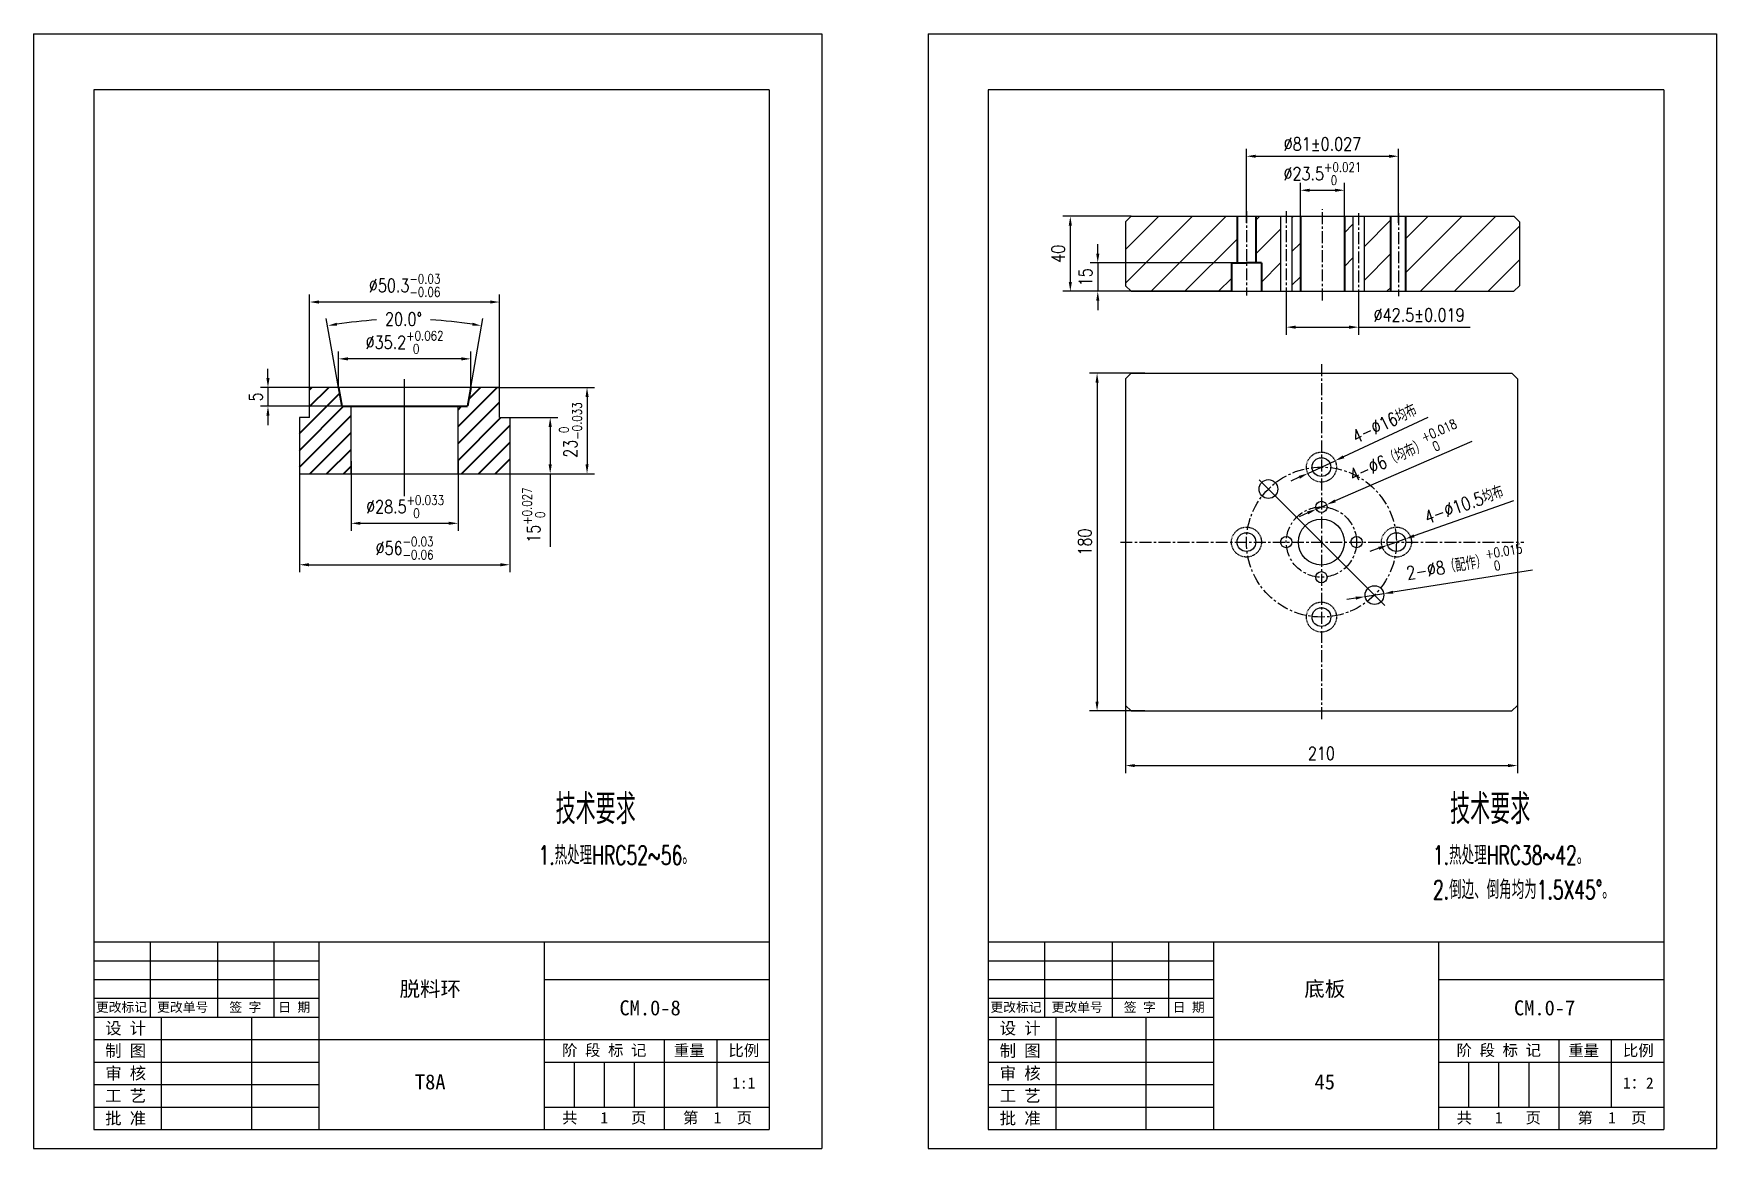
# Model space of a CAD drawing. Extents: x -23172 to -18855, y 7404 to 10591.
# Drawn here: x -20484.9 to -20036.6, y 9597.7 to 9894.7 of the extents above; entities that cross this region are included whole.
import ezdxf
from ezdxf.enums import TextEntityAlignment as Align

# ---------------------------------------------------------------- set-up
doc = ezdxf.new("R2010")
doc.units = 0
doc.header["$LTSCALE"] = 10
doc.linetypes.add('CENTER', pattern=[50.8, 31.75, -6.35, 6.35, -6.35])
doc.linetypes.add('DASHED', pattern=[0.75, 0.5, -0.25])
doc.layers.get('DEFPOINTS').update_dxf_attribs({"linetype": 'CONTINUOUS'})
for name, color, linetype in [('2细线层', 3, 'CONTINUOUS'), ('3中心线层', 1, 'CENTER'), ('6文字层', 3, 'CONTINUOUS'), ('7标注层', 4, 'CONTINUOUS'), ('CONT', 3, 'CONTINUOUS'), ('TEXT', 1, 'CONTINUOUS')]:
    doc.layers.add(name, color=color, linetype=linetype)
doc.layers.add('YELLOW', color=2, linetype='CONTINUOUS', lineweight=40)
doc.styles.add('CHINA1', font='')
doc.styles.add('PC_TEXTSTYLE', font='txt.shx', dxfattribs={"width": 0.8, "bigfont": 'hzfs.shx'})
doc.styles.get('CHINA1').set_extended_font_data('SimSun')
doc.dimstyles.new('TH_GBDIM', dxfattribs={"dimtxt": 3.5, "dimasz": 2.5, "dimexe": 2, "dimexo": 0, "dimgap": 1.5, "dimtad": 1, "dimdec": 1, "dimzin": 0, "dimdsep": 46, "dimtxsty": 'PC_TEXTSTYLE', "dimcen": 2.5, "dimadec": 0, "dimazin": 0, "dimtfac": 0.714286, "dimtdec": 4, "dimtmove": 0, "dimatfit": 3, "dimfxl": 1, "dimtolj": 1, "dimtzin": 0, "dimarcsym": 0})
pattern_1 = [(45, (20323.484, -9704.9204), (-2.24506403, 2.24506403), [])]

# ---------------------------------------------------------------- blocks, each defined once
blk = doc.blocks.new('*D200')
at = {"layer": '7标注层', "color": 0, "lineweight": -2, "ltscale": 0.5}
for p, q in [((-20411.35, 9800.4), (-20411.35, 9825.17)), ((-20363.25, 9823.17), (-20408.85, 9823.17)), ((-20360.75, 9800.4), (-20360.75, 9825.17))]:
    blk.add_line(p, q, dxfattribs=at)
at = {"layer": '7标注层', "color": 0, "lineweight": -3, "ltscale": 0.5}
for points in [[(-20408.85, 9823.59), (-20408.85, 9822.75), (-20411.35, 9823.17)], [(-20363.25, 9823.59), (-20363.25, 9822.75), (-20360.75, 9823.17)]]:
    blk.add_solid(points, dxfattribs=at)
at = {"layer": 'DEFPOINTS', "color": 0, "lineweight": -3, "ltscale": 0.5}
for p in [(-20411.35, 9823.17), (-20411.35, 9800.4), (-20360.75, 9800.4)]:
    blk.add_point(p, dxfattribs=at)
at = {"layer": '7标注层', "color": 0, "lineweight": -3, "ltscale": 0.5, "insert": (-20386.05, 9827.59), "char_height": 3.5, "attachment_point": 5, "style": 'PC_TEXTSTYLE'}
blk.add_mtext('\\A1;%%c50.3{}{\\H0.7143x;\\S-0.03^ -0.06;}', dxfattribs=at)
blk = doc.blocks.new('*D201')
at = {"layer": '7标注层', "color": 0, "lineweight": -2, "ltscale": 0.5}
for p, q in [((-20403.67, 9800.4), (-20406.92, 9818.8)), ((-20368.42, 9800.4), (-20365.17, 9818.8))]:
    blk.add_line(p, q, dxfattribs=at)
for start, end in [(93.648, 98.7881), (81.2119, 86.6438)]:
    blk.add_arc((-20386.05, 9700.44), 118.19, start, end, dxfattribs=at)
at = {"layer": '7标注层', "color": 0, "lineweight": -3, "ltscale": 0.5}
for points in [[(-20404.03, 9816.83), (-20404.17, 9817.65), (-20406.57, 9816.83)], [(-20367.92, 9817.65), (-20368.06, 9816.83), (-20365.52, 9816.83)]]:
    blk.add_solid(points, dxfattribs=at)
at = {"layer": 'DEFPOINTS', "color": 0, "lineweight": -3, "ltscale": 0.5}
for p in [(-20379.17, 9818.43), (-20403.67, 9800.4), (-20368.42, 9800.4), (-20402.79, 9795.4), (-20369.3, 9795.4)]:
    blk.add_point(p, dxfattribs=at)
at = {"layer": '7标注层', "color": 0, "lineweight": -3, "ltscale": 0.5, "insert": (-20386.35, 9818.63), "char_height": 3.5, "attachment_point": 5, "style": 'PC_TEXTSTYLE'}
blk.add_mtext('\\A1;20.0°', dxfattribs=at)
blk = doc.blocks.new('*D202')
at = {"layer": '7标注层', "color": 0, "lineweight": -2, "ltscale": 0.5}
for p, q in [((-20414.05, 9777.4), (-20414.05, 9751.17)), ((-20358.05, 9777.4), (-20358.05, 9751.17)), ((-20411.55, 9753.17), (-20360.55, 9753.17))]:
    blk.add_line(p, q, dxfattribs=at)
at = {"layer": '7标注层', "color": 0, "lineweight": -3, "ltscale": 0.5}
for points in [[(-20411.55, 9753.59), (-20411.55, 9752.75), (-20414.05, 9753.17)], [(-20360.55, 9753.59), (-20360.55, 9752.75), (-20358.05, 9753.17)]]:
    blk.add_solid(points, dxfattribs=at)
at = {"layer": 'DEFPOINTS', "color": 0, "lineweight": -3, "ltscale": 0.5}
for p in [(-20414.05, 9777.4), (-20358.05, 9777.4), (-20358.05, 9753.17)]:
    blk.add_point(p, dxfattribs=at)
at = {"layer": '7标注层', "color": 0, "lineweight": -3, "ltscale": 0.5, "insert": (-20386.05, 9757.59), "char_height": 3.5, "attachment_point": 5, "style": 'PC_TEXTSTYLE'}
blk.add_mtext('\\A1;%%c56{}{\\H0.7143x;\\S-0.03^ -0.06;}', dxfattribs=at)
blk = doc.blocks.new('*D203')
at = {"layer": '7标注层', "color": 0, "lineweight": -2, "ltscale": 0.5}
for p, q in [((-20400.3, 9780.78), (-20400.3, 9762.21)), ((-20371.8, 9780.78), (-20371.8, 9762.21)), ((-20397.8, 9764.21), (-20374.3, 9764.21))]:
    blk.add_line(p, q, dxfattribs=at)
at = {"layer": '7标注层', "color": 0, "lineweight": -3, "ltscale": 0.5}
for points in [[(-20397.8, 9764.63), (-20397.8, 9763.8), (-20400.3, 9764.21)], [(-20374.3, 9764.63), (-20374.3, 9763.8), (-20371.8, 9764.21)]]:
    blk.add_solid(points, dxfattribs=at)
at = {"layer": 'DEFPOINTS', "color": 0, "lineweight": -3, "ltscale": 0.5}
for p in [(-20400.3, 9780.78), (-20371.8, 9780.78), (-20371.8, 9764.21)]:
    blk.add_point(p, dxfattribs=at)
at = {"layer": '7标注层', "color": 0, "lineweight": -3, "ltscale": 0.5, "insert": (-20385.93, 9768.63), "char_height": 3.5, "attachment_point": 5, "style": 'PC_TEXTSTYLE'}
blk.add_mtext('\\A1;%%c28.5{}{\\H0.7143x;\\S+0.033^  0;}', dxfattribs=at)
blk = doc.blocks.new('*D204')
at = {"layer": '7标注层', "color": 0, "lineweight": -2, "ltscale": 0.5}
for p, q in [((-20361.36, 9800.4), (-20335.44, 9800.4)), ((-20337.44, 9797.9), (-20337.44, 9779.9)), ((-20361.91, 9777.4), (-20335.44, 9777.4))]:
    blk.add_line(p, q, dxfattribs=at)
at = {"layer": '7标注层', "color": 0, "lineweight": -3, "ltscale": 0.5}
for points in [[(-20337.85, 9797.9), (-20337.02, 9797.9), (-20337.44, 9800.4)], [(-20337.85, 9779.9), (-20337.02, 9779.9), (-20337.44, 9777.4)]]:
    blk.add_solid(points, dxfattribs=at)
at = {"layer": 'DEFPOINTS', "color": 0, "lineweight": -3, "ltscale": 0.5}
for p in [(-20361.36, 9800.4), (-20361.91, 9777.4), (-20337.44, 9777.4)]:
    blk.add_point(p, dxfattribs=at)
at = {"layer": '7标注层', "color": 0, "lineweight": -3, "ltscale": 0.5, "insert": (-20341.85, 9789.06), "char_height": 3.5, "attachment_point": 5, "rotation": 90, "style": 'PC_TEXTSTYLE'}
blk.add_mtext('\\A1;23{}{\\H0.7143x;\\S 0^ -0.033;}', dxfattribs=at)
blk = doc.blocks.new('*D205')
at = {"layer": '7标注层', "color": 0, "lineweight": -2, "ltscale": 0.5}
for p, q in [((-20358.05, 9792.4), (-20345.26, 9792.4)), ((-20347.26, 9789.9), (-20347.26, 9779.9)), ((-20358.05, 9777.4), (-20345.26, 9777.4)), ((-20347.26, 9777.4), (-20347.26, 9757.9))]:
    blk.add_line(p, q, dxfattribs=at)
at = {"layer": '7标注层', "color": 0, "lineweight": -3, "ltscale": 0.5}
for points in [[(-20347.68, 9789.9), (-20346.84, 9789.9), (-20347.26, 9792.4)], [(-20347.68, 9779.9), (-20346.84, 9779.9), (-20347.26, 9777.4)]]:
    blk.add_solid(points, dxfattribs=at)
at = {"layer": 'DEFPOINTS', "color": 0, "lineweight": -3, "ltscale": 0.5}
for p in [(-20358.05, 9792.4), (-20358.05, 9777.4), (-20347.26, 9777.4)]:
    blk.add_point(p, dxfattribs=at)
at = {"layer": '7标注层', "color": 0, "lineweight": -3, "ltscale": 0.5, "insert": (-20351.68, 9766.4), "char_height": 3.5, "attachment_point": 5, "rotation": 90, "style": 'PC_TEXTSTYLE'}
blk.add_mtext('\\A1;15{}{\\H0.7143x;\\S+0.027^  0;}', dxfattribs=at)
blk = doc.blocks.new('*D206')
at = {"layer": '7标注层', "color": 0, "lineweight": -2, "ltscale": 0.5}
for p, q in [((-20422.45, 9802.9), (-20422.45, 9805.4)), ((-20398.82, 9800.4), (-20424.45, 9800.4)), ((-20422.45, 9800.4), (-20422.45, 9795.4)), ((-20398.82, 9795.4), (-20424.45, 9795.4)), ((-20422.45, 9792.9), (-20422.45, 9790.4))]:
    blk.add_line(p, q, dxfattribs=at)
at = {"layer": '7标注层', "color": 0, "lineweight": -3, "ltscale": 0.5}
for points in [[(-20422.87, 9802.9), (-20422.04, 9802.9), (-20422.45, 9800.4)], [(-20422.87, 9792.9), (-20422.04, 9792.9), (-20422.45, 9795.4)]]:
    blk.add_solid(points, dxfattribs=at)
at = {"layer": 'DEFPOINTS', "color": 0, "lineweight": -3, "ltscale": 0.5}
for p in [(-20398.82, 9800.4), (-20422.45, 9795.4), (-20398.82, 9795.4)]:
    blk.add_point(p, dxfattribs=at)
at = {"layer": '7标注层', "color": 0, "lineweight": -3, "ltscale": 0.5, "insert": (-20425.7, 9797.9), "char_height": 3.5, "attachment_point": 5, "rotation": 90, "style": 'PC_TEXTSTYLE'}
blk.add_mtext('\\A1;5{}{}', dxfattribs=at)
blk = doc.blocks.new('*D207')
at = {"layer": '7标注层', "color": 0, "lineweight": -2, "ltscale": 0.5}
for p, q in [((-20403.67, 9800.4), (-20403.67, 9810.03)), ((-20368.42, 9800.4), (-20368.42, 9810.03)), ((-20370.92, 9808.03), (-20401.17, 9808.03))]:
    blk.add_line(p, q, dxfattribs=at)
at = {"layer": '7标注层', "color": 0, "lineweight": -3, "ltscale": 0.5}
for points in [[(-20401.17, 9808.44), (-20401.17, 9807.61), (-20403.67, 9808.03)], [(-20370.92, 9808.44), (-20370.92, 9807.61), (-20368.42, 9808.03)]]:
    blk.add_solid(points, dxfattribs=at)
at = {"layer": 'DEFPOINTS', "color": 0, "lineweight": -3, "ltscale": 0.5}
for p in [(-20403.67, 9808.03), (-20403.67, 9800.4), (-20368.42, 9800.4)]:
    blk.add_point(p, dxfattribs=at)
at = {"layer": '7标注层', "color": 0, "lineweight": -3, "ltscale": 0.5, "insert": (-20386.05, 9812.44), "char_height": 3.5, "attachment_point": 5, "style": 'PC_TEXTSTYLE'}
blk.add_mtext('\\A1;%%c35.2{}{\\H0.7143x;\\S+0.062^  0;}', dxfattribs=at)
blk = doc.blocks.new('*D209')
at = {"layer": '7标注层', "color": 0, "lineweight": -2, "ltscale": 0.5}
for p, q in [((-20194.01, 9724.71), (-20194.01, 9697.66)), ((-20089.54, 9724.71), (-20089.54, 9697.66)), ((-20191.51, 9699.66), (-20092.04, 9699.66))]:
    blk.add_line(p, q, dxfattribs=at)
at = {"layer": '7标注层', "color": 0, "lineweight": -3, "ltscale": 0.5}
for points in [[(-20191.51, 9700.07), (-20191.51, 9699.24), (-20194.01, 9699.66)], [(-20092.04, 9700.07), (-20092.04, 9699.24), (-20089.54, 9699.66)]]:
    blk.add_solid(points, dxfattribs=at)
at = {"layer": 'DEFPOINTS', "color": 0, "lineweight": -3, "ltscale": 0.5}
for p in [(-20194.01, 9724.71), (-20089.54, 9724.71), (-20089.54, 9699.66)]:
    blk.add_point(p, dxfattribs=at)
at = {"layer": '7标注层', "color": 0, "lineweight": -3, "ltscale": 0.5, "insert": (-20141.78, 9702.91), "char_height": 3.5, "attachment_point": 5, "style": 'PC_TEXTSTYLE'}
blk.add_mtext('\\A1;210{}{}', dxfattribs=at)
blk = doc.blocks.new('*D208')
at = {"layer": '7标注层', "color": 0, "lineweight": -2, "ltscale": 0.5}
for p, q in [((-20188.79, 9804.21), (-20203.55, 9804.21)), ((-20201.55, 9801.71), (-20201.55, 9716.71)), ((-20188.79, 9714.21), (-20203.55, 9714.21))]:
    blk.add_line(p, q, dxfattribs=at)
at = {"layer": '7标注层', "color": 0, "lineweight": -3, "ltscale": 0.5}
for points in [[(-20201.97, 9801.71), (-20201.14, 9801.71), (-20201.55, 9804.21)], [(-20201.97, 9716.71), (-20201.14, 9716.71), (-20201.55, 9714.21)]]:
    blk.add_solid(points, dxfattribs=at)
at = {"layer": 'DEFPOINTS', "color": 0, "lineweight": -3, "ltscale": 0.5}
for p in [(-20188.79, 9804.21), (-20201.55, 9714.21), (-20188.79, 9714.21)]:
    blk.add_point(p, dxfattribs=at)
at = {"layer": '7标注层', "color": 0, "lineweight": -3, "ltscale": 0.5, "insert": (-20204.8, 9759.21), "char_height": 3.5, "attachment_point": 5, "rotation": 90, "style": 'PC_TEXTSTYLE'}
blk.add_mtext('\\A1;180{}{}', dxfattribs=at)
blk = doc.blocks.new('*D217')
at = {"layer": '7标注层', "color": 0, "lineweight": -2, "ltscale": 0.5}
for p, q in [((-20201.37, 9836.09), (-20201.37, 9838.59)), ((-20165.76, 9833.59), (-20203.37, 9833.59)), ((-20201.37, 9833.59), (-20201.37, 9826.02)), ((-20165.76, 9826.02), (-20203.37, 9826.02)), ((-20201.37, 9823.52), (-20201.37, 9821.02))]:
    blk.add_line(p, q, dxfattribs=at)
at = {"layer": '7标注层', "color": 0, "lineweight": -3, "ltscale": 0.5}
for points in [[(-20201.78, 9836.09), (-20200.95, 9836.09), (-20201.37, 9833.59)], [(-20201.78, 9823.52), (-20200.95, 9823.52), (-20201.37, 9826.02)]]:
    blk.add_solid(points, dxfattribs=at)
at = {"layer": 'DEFPOINTS', "color": 0, "lineweight": -3, "ltscale": 0.5}
for p in [(-20165.76, 9833.59), (-20201.37, 9826.02), (-20165.76, 9826.02)]:
    blk.add_point(p, dxfattribs=at)
at = {"layer": '7标注层', "color": 0, "lineweight": -3, "ltscale": 0.5, "insert": (-20204.62, 9829.8), "char_height": 3.5, "attachment_point": 5, "rotation": 90, "style": 'PC_TEXTSTYLE'}
blk.add_mtext('\\A1;15{}{}', dxfattribs=at)
blk = doc.blocks.new('*D218')
at = {"layer": '7标注层', "color": 0, "lineweight": -2, "ltscale": 0.5}
for p, q in [((-20192.51, 9846.02), (-20210.68, 9846.02)), ((-20208.68, 9843.52), (-20208.68, 9828.52)), ((-20192.51, 9826.02), (-20210.68, 9826.02))]:
    blk.add_line(p, q, dxfattribs=at)
at = {"layer": '7标注层', "color": 0, "lineweight": -3, "ltscale": 0.5}
for points in [[(-20209.1, 9843.52), (-20208.26, 9843.52), (-20208.68, 9846.02)], [(-20209.1, 9828.52), (-20208.26, 9828.52), (-20208.68, 9826.02)]]:
    blk.add_solid(points, dxfattribs=at)
at = {"layer": 'DEFPOINTS', "color": 0, "lineweight": -3, "ltscale": 0.5}
for p in [(-20192.51, 9846.02), (-20208.68, 9826.02), (-20192.51, 9826.02)]:
    blk.add_point(p, dxfattribs=at)
at = {"layer": '7标注层', "color": 0, "lineweight": -3, "ltscale": 0.5, "insert": (-20211.93, 9836.02), "char_height": 3.5, "attachment_point": 5, "rotation": 90, "style": 'PC_TEXTSTYLE'}
blk.add_mtext('\\A1;40{}{}', dxfattribs=at)
blk = doc.blocks.new('*D210')
at = {"layer": '7标注层', "color": 0, "lineweight": -2, "ltscale": 0.5}
for p, q in [((-20161.76, 9844.26), (-20161.76, 9864.01)), ((-20121.26, 9844.26), (-20121.26, 9864.01)), ((-20159.26, 9862.01), (-20123.76, 9862.01))]:
    blk.add_line(p, q, dxfattribs=at)
at = {"layer": '7标注层', "color": 0, "lineweight": -3, "ltscale": 0.5}
for points in [[(-20159.26, 9862.42), (-20159.26, 9861.59), (-20161.76, 9862.01)], [(-20123.76, 9862.42), (-20123.76, 9861.59), (-20121.26, 9862.01)]]:
    blk.add_solid(points, dxfattribs=at)
at = {"layer": 'DEFPOINTS', "color": 0, "lineweight": -3, "ltscale": 0.5}
for p in [(-20121.26, 9862.01), (-20161.76, 9844.26), (-20121.26, 9844.26)]:
    blk.add_point(p, dxfattribs=at)
at = {"layer": '7标注层', "color": 0, "lineweight": -3, "ltscale": 0.5, "insert": (-20141.51, 9865.26), "char_height": 3.5, "attachment_point": 5, "style": 'PC_TEXTSTYLE'}
blk.add_mtext('\\A1;%%c81{}{%%p0.027}', dxfattribs=at)
blk = doc.blocks.new('*D215')
at = {"layer": '7标注层', "color": 0, "lineweight": -2, "ltscale": 0.5}
for p, q in [((-20101.74, 9786.02), (-20138.11, 9770.17)), ((-20143.15, 9767.97), (-20140.4, 9769.17)), ((-20145.44, 9766.97), (-20147.74, 9765.97))]:
    blk.add_line(p, q, dxfattribs=at)
at = {"layer": '7标注层', "color": 0, "lineweight": -3, "ltscale": 0.5}
for points in [[(-20138.28, 9770.55), (-20137.94, 9769.78), (-20140.4, 9769.17)], [(-20145.61, 9767.35), (-20145.28, 9766.59), (-20143.15, 9767.97)]]:
    blk.add_solid(points, dxfattribs=at)
at = {"layer": 'DEFPOINTS', "color": 0, "lineweight": -3, "ltscale": 0.5}
for p in [(-20140.4, 9769.17), (-20143.15, 9767.97)]:
    blk.add_point(p, dxfattribs=at)
at = {"layer": '7标注层', "color": 0, "lineweight": -3, "ltscale": 0.5, "insert": (-20119.63, 9783.04), "char_height": 3.5, "attachment_point": 5, "rotation": 23.5556, "style": 'PC_TEXTSTYLE'}
blk.add_mtext('\\A1;4-%%c6（均布）{}{\\H0.7143x;\\S+0.018^  0;}', dxfattribs=at)
blk = doc.blocks.new('*D216')
at = {"layer": '7标注层', "color": 0, "lineweight": -2, "ltscale": 0.5}
for p, q in [((-20090.61, 9770.16), (-20117.08, 9760.86)), ((-20124.15, 9758.38), (-20119.44, 9760.04)), ((-20126.51, 9757.55), (-20128.87, 9756.72))]:
    blk.add_line(p, q, dxfattribs=at)
at = {"layer": '7标注层', "color": 0, "lineweight": -3, "ltscale": 0.5}
for points in [[(-20117.21, 9761.26), (-20116.94, 9760.47), (-20119.44, 9760.04)], [(-20126.65, 9757.94), (-20126.37, 9757.16), (-20124.15, 9758.38)]]:
    blk.add_solid(points, dxfattribs=at)
at = {"layer": 'DEFPOINTS', "color": 0, "lineweight": -3, "ltscale": 0.5}
for p in [(-20119.44, 9760.04), (-20124.15, 9758.38)]:
    blk.add_point(p, dxfattribs=at)
at = {"layer": '7标注层', "color": 0, "lineweight": -3, "ltscale": 0.5, "insert": (-20103.84, 9769.28), "char_height": 3.5, "attachment_point": 5, "rotation": 19.3475, "style": 'PC_TEXTSTYLE'}
blk.add_mtext('\\A1;4-%%c10.5均布{}{}', dxfattribs=at)
blk = doc.blocks.new('*D214')
at = {"layer": '7标注层', "color": 0, "lineweight": -2, "ltscale": 0.5}
for p, q in [((-20113.4, 9792.36), (-20135.88, 9781.93)), ((-20145.41, 9777.51), (-20138.15, 9780.88)), ((-20147.67, 9776.46), (-20149.94, 9775.4))]:
    blk.add_line(p, q, dxfattribs=at)
at = {"layer": '7标注层', "color": 0, "lineweight": -3, "ltscale": 0.5}
for points in [[(-20136.06, 9782.31), (-20135.71, 9781.55), (-20138.15, 9780.88)], [(-20147.85, 9776.83), (-20147.5, 9776.08), (-20145.41, 9777.51)]]:
    blk.add_solid(points, dxfattribs=at)
at = {"layer": 'DEFPOINTS', "color": 0, "lineweight": -3, "ltscale": 0.5}
for p in [(-20138.15, 9780.88), (-20145.41, 9777.51)]:
    blk.add_point(p, dxfattribs=at)
at = {"layer": '7标注层', "color": 0, "lineweight": -3, "ltscale": 0.5, "insert": (-20125, 9790.9), "char_height": 3.5, "attachment_point": 5, "rotation": 24.8981, "style": 'PC_TEXTSTYLE'}
blk.add_mtext('\\A1;4-%%c16均布{}{}', dxfattribs=at)
blk = doc.blocks.new('*D213')
at = {"layer": '7标注层', "color": 0, "lineweight": -2, "ltscale": 0.5}
for p, q in [((-20085.5, 9751.75), (-20122.71, 9745.86)), ((-20132.59, 9744.3), (-20135.05, 9743.91)), ((-20130.12, 9744.69), (-20125.18, 9745.47))]:
    blk.add_line(p, q, dxfattribs=at)
at = {"layer": '7标注层', "color": 0, "lineweight": -3, "ltscale": 0.5}
for points in [[(-20132.65, 9744.71), (-20132.52, 9743.88), (-20130.12, 9744.69)], [(-20122.77, 9746.27), (-20122.64, 9745.45), (-20125.18, 9745.47)]]:
    blk.add_solid(points, dxfattribs=at)
at = {"layer": 'DEFPOINTS', "color": 0, "lineweight": -3, "ltscale": 0.5}
for p in [(-20130.12, 9744.69), (-20125.18, 9745.47)]:
    blk.add_point(p, dxfattribs=at)
at = {"layer": '7标注层', "color": 0, "lineweight": -3, "ltscale": 0.5, "insert": (-20103.56, 9753.36), "char_height": 3.5, "attachment_point": 5, "rotation": 8.993, "style": 'PC_TEXTSTYLE'}
blk.add_mtext('\\A1;2-%%c8（配作）{}{\\H0.7143x;\\S+0.015^  0;}', dxfattribs=at)
blk = doc.blocks.new('*D211')
at = {"layer": '7标注层', "color": 0, "lineweight": -2, "ltscale": 0.5}
for p, q in [((-20147.39, 9840.94), (-20147.39, 9854.95)), ((-20135.64, 9840.94), (-20135.64, 9854.95)), ((-20144.89, 9852.95), (-20138.14, 9852.95))]:
    blk.add_line(p, q, dxfattribs=at)
at = {"layer": '7标注层', "color": 0, "lineweight": -3, "ltscale": 0.5}
for points in [[(-20144.89, 9853.36), (-20144.89, 9852.53), (-20147.39, 9852.95)], [(-20138.14, 9853.36), (-20138.14, 9852.53), (-20135.64, 9852.95)]]:
    blk.add_solid(points, dxfattribs=at)
at = {"layer": 'DEFPOINTS', "color": 0, "lineweight": -3, "ltscale": 0.5}
for p in [(-20135.64, 9852.95), (-20147.39, 9840.94), (-20135.64, 9840.94)]:
    blk.add_point(p, dxfattribs=at)
at = {"layer": '7标注层', "color": 0, "lineweight": -3, "ltscale": 0.5, "insert": (-20141.51, 9857.36), "char_height": 3.5, "attachment_point": 5, "style": 'PC_TEXTSTYLE'}
blk.add_mtext('\\A1;%%c23.5{}{\\H0.7143x;\\S+0.021^  0;}', dxfattribs=at)
blk = doc.blocks.new('*D212')
at = {"layer": '7标注层', "color": 0, "lineweight": -2, "ltscale": 0.5}
for p, q in [((-20151.14, 9824.98), (-20151.14, 9814.47)), ((-20131.89, 9824.98), (-20131.89, 9814.47)), ((-20148.64, 9816.47), (-20134.39, 9816.47)), ((-20131.89, 9816.47), (-20102.12, 9816.47))]:
    blk.add_line(p, q, dxfattribs=at)
at = {"layer": '7标注层', "color": 0, "lineweight": -3, "ltscale": 0.5}
for points in [[(-20148.64, 9816.89), (-20148.64, 9816.05), (-20151.14, 9816.47)], [(-20134.39, 9816.89), (-20134.39, 9816.05), (-20131.89, 9816.47)]]:
    blk.add_solid(points, dxfattribs=at)
at = {"layer": 'DEFPOINTS', "color": 0, "lineweight": -3, "ltscale": 0.5}
for p in [(-20151.14, 9824.98), (-20131.89, 9824.98), (-20131.89, 9816.47)]:
    blk.add_point(p, dxfattribs=at)
at = {"layer": '7标注层', "color": 0, "lineweight": -3, "ltscale": 0.5, "insert": (-20115.75, 9819.72), "char_height": 3.5, "attachment_point": 5, "style": 'PC_TEXTSTYLE'}
blk.add_mtext('\\A1;%%c42.5{}{%%p0.019}', dxfattribs=at)

msp = doc.modelspace()

# ---------------------------------------------------------------- hatches: boundary and pattern name
at = {"layer": '2细线层', "lineweight": 40}
h = msp.add_hatch(dxfattribs=at)
h.set_pattern_fill('ANSI31', color=256, style=0)
h.set_pattern_definition(pattern_1)
h.paths.add_polyline_path([(-20411.35, 9792.4), (-20411.35, 9800.4), (-20403.67, 9800.4), (-20402.79, 9795.4), (-20400.3, 9795.4), (-20400.3, 9777.4), (-20414.05, 9777.4), (-20414.05, 9792.4)])
h = msp.add_hatch(dxfattribs=at)
h.set_pattern_fill('ANSI31', color=256, style=0)
h.set_pattern_definition(pattern_1)
h.paths.add_polyline_path([(-20360.75, 9792.4), (-20360.75, 9800.4), (-20368.42, 9800.4), (-20369.3, 9795.4), (-20371.8, 9795.4), (-20371.8, 9777.4), (-20358.05, 9777.4), (-20358.05, 9792.4)])
at = {"layer": 'CONT'}
h = msp.add_hatch(dxfattribs=at)
h.set_pattern_fill('ANSI31', color=256, scale=2, style=0)
h.set_pattern_definition([(45, (-489.323, -694.6835), (-4.490128, 4.490128), [])])
h.paths.add_polyline_path([(-20089.01, 9826.02), (-20089.01, 9846.02), (-20119.26, 9846.02), (-20119.26, 9826.02)])
h.paths.add_polyline_path([(-20123.26, 9846.02), (-20130.39, 9846.02), (-20130.39, 9826.02), (-20123.26, 9826.02)])
h.paths.add_polyline_path([(-20133.39, 9846.02), (-20135.64, 9846.02), (-20135.64, 9826.02), (-20133.39, 9826.02)])
h.paths.add_polyline_path([(-20147.39, 9846.02), (-20149.64, 9846.02), (-20149.64, 9826.02), (-20147.39, 9826.02)])
h.paths.add_polyline_path([(-20152.64, 9846.02), (-20159.26, 9846.02), (-20159.26, 9833.59), (-20157.76, 9833.59), (-20157.76, 9826.02), (-20152.64, 9826.02)])
h.paths.add_polyline_path([(-20165.76, 9833.59), (-20164.26, 9833.59), (-20164.26, 9846.02), (-20194.01, 9846.02), (-20194.01, 9826.02), (-20165.76, 9826.02)])

# ---------------------------------------------------------------- linework, layer by layer
at = {"layer": '3中心线层', "ltscale": 0.01}
for p, q in [((-20161.76, 9847.38), (-20161.76, 9824.88)), ((-20151.14, 9847.38), (-20151.14, 9824.82)), ((-20141.51, 9823.61), (-20141.51, 9847.91)), ((-20131.89, 9846.83), (-20131.89, 9824.75)), ((-20121.26, 9846.83), (-20121.26, 9824.75)), ((-20141.78, 9806.63), (-20141.78, 9711.38)), ((-20195.34, 9759.21), (-20087.89, 9759.21))]:
    msp.add_line(p, q, dxfattribs=at)
at = {"layer": '3中心线层', "lineweight": -3, "ltscale": 0.5}
msp.add_line((-20386.05, 9771.47), (-20386.05, 9802.58), dxfattribs=at)
at = {"layer": '3中心线层', "lineweight": -3}
msp.add_line((-20158.33, 9775.76), (-20124.89, 9742.32), dxfattribs=at)
at = {"layer": '3中心线层', "ltscale": 0.01}
for radius in [19.98, 9.36]:
    msp.add_circle((-20141.78, 9759.21), radius, dxfattribs=at)
at = {"layer": 'CONT', "lineweight": -3}
for p, q in [((-20453.88, 9652.67), (-20453.88, 9632.67)), ((-20435.88, 9652.67), (-20435.88, 9632.67)), ((-20420.88, 9652.67), (-20420.88, 9632.67)), ((-20408.88, 9652.67), (-20408.88, 9602.67)), ((-20348.88, 9652.67), (-20348.88, 9602.67)), ((-20215.56, 9652.67), (-20215.56, 9632.67)), ((-20197.56, 9652.67), (-20197.56, 9632.67)), ((-20182.56, 9652.67), (-20182.56, 9632.67)), ((-20170.56, 9652.67), (-20170.56, 9602.67)), ((-20110.56, 9652.67), (-20110.56, 9602.67)), ((-20468.88, 9647.67), (-20408.88, 9647.67)), ((-20230.56, 9647.67), (-20170.56, 9647.67)), ((-20468.88, 9642.67), (-20408.88, 9642.67)), ((-20348.88, 9642.67), (-20288.88, 9642.67)), ((-20230.56, 9642.67), (-20170.56, 9642.67)), ((-20110.56, 9642.67), (-20050.56, 9642.67)), ((-20468.88, 9637.67), (-20408.88, 9637.67)), ((-20230.56, 9637.67), (-20170.56, 9637.67)), ((-20450.88, 9632.67), (-20450.88, 9602.67)), ((-20426.88, 9632.67), (-20426.88, 9602.67)), ((-20212.56, 9632.67), (-20212.56, 9602.67)), ((-20188.56, 9632.67), (-20188.56, 9602.67)), ((-20468.88, 9626.67), (-20288.88, 9626.67)), ((-20316.88, 9626.67), (-20316.88, 9602.67)), ((-20302.88, 9626.67), (-20302.88, 9608.67)), ((-20230.56, 9626.67), (-20050.56, 9626.67)), ((-20078.56, 9626.67), (-20078.56, 9602.67)), ((-20064.56, 9626.67), (-20064.56, 9608.67)), ((-20468.88, 9620.67), (-20408.88, 9620.67)), ((-20348.88, 9620.67), (-20288.88, 9620.67)), ((-20340.88, 9620.67), (-20340.88, 9608.67)), ((-20332.88, 9620.67), (-20332.88, 9608.67)), ((-20324.88, 9620.67), (-20324.88, 9608.67)), ((-20230.56, 9620.67), (-20170.56, 9620.67)), ((-20110.56, 9620.67), (-20050.56, 9620.67)), ((-20102.56, 9620.67), (-20102.56, 9608.67)), ((-20094.56, 9620.67), (-20094.56, 9608.67)), ((-20086.56, 9620.67), (-20086.56, 9608.67)), ((-20468.88, 9614.67), (-20408.88, 9614.67)), ((-20230.56, 9614.67), (-20170.56, 9614.67)), ((-20468.88, 9608.67), (-20408.88, 9608.67)), ((-20348.88, 9608.67), (-20288.88, 9608.67)), ((-20230.56, 9608.67), (-20170.56, 9608.67)), ((-20110.56, 9608.67), (-20050.56, 9608.67))]:
    msp.add_line(p, q, dxfattribs=at)
at = {"layer": 'DEFPOINTS', "lineweight": -3}
for p, q in [((-20484.88, 9894.67), (-20484.88, 9597.67)), ((-20484.88, 9894.67), (-20274.88, 9894.67)), ((-20274.88, 9894.67), (-20274.88, 9597.67)), ((-20246.56, 9894.67), (-20246.56, 9597.67)), ((-20246.56, 9894.67), (-20036.56, 9894.67)), ((-20036.56, 9894.67), (-20036.56, 9597.67)), ((-20484.88, 9597.67), (-20274.88, 9597.67)), ((-20246.56, 9597.67), (-20036.56, 9597.67))]:
    msp.add_line(p, q, dxfattribs=at)
at = {"layer": 'YELLOW', "lineweight": -3}
for p, q in [((-20468.88, 9879.67), (-20468.88, 9602.67)), ((-20288.88, 9879.67), (-20468.88, 9879.67)), ((-20288.88, 9879.67), (-20288.88, 9602.67)), ((-20230.56, 9879.67), (-20230.56, 9602.67)), ((-20050.56, 9879.67), (-20230.56, 9879.67)), ((-20050.56, 9879.67), (-20050.56, 9602.67)), ((-20468.88, 9652.67), (-20288.88, 9652.67)), ((-20230.56, 9652.67), (-20050.56, 9652.67)), ((-20468.88, 9632.67), (-20408.88, 9632.67)), ((-20230.56, 9632.67), (-20170.56, 9632.67)), ((-20468.88, 9602.67), (-20288.88, 9602.67)), ((-20230.56, 9602.67), (-20050.56, 9602.67))]:
    msp.add_line(p, q, dxfattribs=at)
at = {"layer": 'YELLOW', "lineweight": -3, "ltscale": 0.5}
for p, q in [((-20192.51, 9846.02), (-20194.01, 9844.52)), ((-20192.51, 9846.02), (-20090.51, 9846.02)), ((-20152.64, 9846.02), (-20152.64, 9826.02)), ((-20149.64, 9846.02), (-20149.64, 9826.02)), ((-20133.39, 9846.02), (-20133.39, 9826.02)), ((-20130.39, 9846.02), (-20130.39, 9826.02)), ((-20090.51, 9846.02), (-20089.01, 9844.52)), ((-20194.01, 9844.52), (-20194.01, 9827.52)), ((-20089.01, 9844.52), (-20089.01, 9827.52)), ((-20194.01, 9827.52), (-20192.51, 9826.02)), ((-20089.01, 9827.52), (-20090.51, 9826.02)), ((-20192.51, 9826.02), (-20090.51, 9826.02)), ((-20411.35, 9792.4), (-20411.35, 9800.4)), ((-20360.75, 9800.4), (-20411.35, 9800.4)), ((-20360.75, 9792.4), (-20360.75, 9800.4)), ((-20192.51, 9804.21), (-20194.01, 9802.71)), ((-20194.01, 9802.71), (-20194.01, 9715.71)), ((-20192.51, 9804.21), (-20091.04, 9804.21)), ((-20091.04, 9804.21), (-20089.54, 9802.71)), ((-20089.54, 9802.71), (-20089.54, 9715.71)), ((-20414.05, 9792.4), (-20414.05, 9777.4)), ((-20411.35, 9792.4), (-20414.05, 9792.4)), ((-20411.35, 9792.4), (-20414.05, 9792.4)), ((-20400.3, 9777.4), (-20400.3, 9795.4)), ((-20371.8, 9777.4), (-20371.8, 9795.4)), ((-20360.75, 9792.4), (-20358.05, 9792.4)), ((-20360.75, 9792.4), (-20358.05, 9792.4)), ((-20358.05, 9792.4), (-20358.05, 9777.4)), ((-20414.05, 9777.4), (-20358.05, 9777.4)), ((-20194.01, 9715.71), (-20192.51, 9714.21)), ((-20089.54, 9715.71), (-20091.04, 9714.21)), ((-20192.51, 9714.21), (-20091.04, 9714.21))]:
    msp.add_line(p, q, dxfattribs=at)
at = {"layer": 'YELLOW', "lineweight": 40, "ltscale": 7}
for p, q in [((-20164.26, 9846.02), (-20164.26, 9833.59)), ((-20159.26, 9846.02), (-20159.26, 9833.59)), ((-20147.39, 9846.02), (-20147.39, 9826.02)), ((-20135.64, 9846.02), (-20135.64, 9826.02)), ((-20123.26, 9826.02), (-20123.26, 9846.02)), ((-20119.26, 9826.02), (-20119.26, 9846.02)), ((-20165.76, 9833.59), (-20161.76, 9833.59)), ((-20165.76, 9833.59), (-20165.76, 9826.02)), ((-20157.76, 9833.59), (-20161.76, 9833.59)), ((-20157.76, 9833.59), (-20157.76, 9826.02))]:
    msp.add_line(p, q, dxfattribs=at)
at = {"layer": 'YELLOW', "lineweight": 40}
for p, q in [((-20403.67, 9800.4), (-20402.79, 9795.4)), ((-20368.42, 9800.4), (-20369.3, 9795.4)), ((-20402.79, 9795.4), (-20369.3, 9795.4))]:
    msp.add_line(p, q, dxfattribs=at)
at = {"layer": 'YELLOW', "color": 6, "linetype": 'DASHED', "lineweight": -3, "ltscale": 0.05}
for centre in [(-20141.78, 9779.19), (-20161.76, 9759.21), (-20121.79, 9759.21), (-20141.78, 9739.22)]:
    msp.add_circle(centre, 4, dxfattribs=at)
at = {"layer": 'YELLOW', "lineweight": -3, "ltscale": 0.5}
for centre, radius in [((-20141.78, 9779.19), 2.5), ((-20155.91, 9773.34), 2.5), ((-20141.78, 9768.57), 1.5), ((-20141.78, 9759.21), 6.14), ((-20161.76, 9759.21), 2.5), ((-20151.14, 9759.21), 1.5), ((-20132.42, 9759.21), 1.5), ((-20121.79, 9759.21), 2.5), ((-20141.78, 9749.85), 1.5), ((-20127.65, 9745.08), 2.5), ((-20141.78, 9739.22), 2.5)]:
    msp.add_circle(centre, radius, dxfattribs=at)

# ---------------------------------------------------------------- texts
at = {"layer": '6文字层', "lineweight": -3, "ltscale": 0.5, "style": 'PC_TEXTSTYLE', "width": 0.667}
for s, height, p in [('技术要求', 8, (-20345.81, 9684.06)), ('技术要求', 8, (-20107.49, 9684.06)), ('1.热处理HRC52~56。', 5, (-20350.37, 9673.28)), ('1.热处理HRC38~42。', 5, (-20112.04, 9673.28)), ('2.倒边、倒角均为1.5X45%%D。', 5, (-20112.04, 9664.08))]:
    msp.add_text(s, height=height, dxfattribs=at).set_placement(p)
at = {"layer": 'TEXT', "lineweight": -3, "style": 'CHINA1'}
for s, height, p in [('脱料环', 4, (-20379.22, 9638.16)), ('底板', 4, (-20140.89, 9638.16)), ('更改标记', 2.5, (-20461.48, 9634.04)), ('更改单号', 2.5, (-20445.16, 9634.04)), ('签 字', 2.5, (-20428.48, 9634.04)), ('日 期', 2.5, (-20415.46, 9634.04)), ('CM.0-8', 4, (-20320.64, 9633.11)), ('更改标记', 2.5, (-20223.16, 9634.04)), ('更改单号', 2.5, (-20206.84, 9634.04)), ('签 字', 2.5, (-20190.16, 9634.04)), ('日 期', 2.5, (-20177.14, 9634.04)), ('CM.0-7', 4, (-20082.32, 9633.11)), ('阶 段 标 记', 3, (-20332.85, 9622.33)), ('重量', 3, (-20310.23, 9622.27)), ('比例', 3, (-20295.67, 9622.27)), ('阶 段 标 记', 3, (-20094.53, 9622.33)), ('重量', 3, (-20071.91, 9622.27)), ('比例', 3, (-20057.35, 9622.27)), ('T8A', 4, (-20379.22, 9613.38)), ('1:1', 3, (-20295.67, 9613.58)), ('45', 4, (-20140.89, 9613.38)), ('1：2', 3, (-20057.35, 9613.58)), ('共   1   页', 3, (-20332.85, 9604.33)), ('第  1  页', 3, (-20302.68, 9604.33)), ('共   1   页', 3, (-20094.53, 9604.33)), ('第  1  页', 3, (-20064.36, 9604.33))]:
    msp.add_text(s, height=height, dxfattribs=at).set_placement(p, align=Align.CENTER)
for s, p in [('设 计', (-20465.82, 9628.09)), ('设 计', (-20227.49, 9628.09)), ('制 图', (-20465.82, 9622.09)), ('制 图', (-20227.49, 9622.09)), ('审 核', (-20465.82, 9616.09)), ('审 核', (-20227.49, 9616.09)), ('工 艺', (-20465.82, 9610.09)), ('工 艺', (-20227.49, 9610.09)), ('批 准', (-20465.82, 9604.09)), ('批 准', (-20227.49, 9604.09))]:
    msp.add_text(s, height=3.2, dxfattribs=at).set_placement(p)

# ---------------------------------------------------------------- dimensions: what is measured, and where the dimension line sits
at = {"layer": '7标注层', "lineweight": -3, "ltscale": 0.5}
for base, p1, p2, angle, text, picture, middle in [((-20121.26, 9862.01), (-20161.76, 9844.26), (-20121.26, 9844.26), 180, '%%c81{}{%%p0.027}', '*D210', (-20141.51, 9865.26)), ((-20208.68, 9826.02), (-20192.51, 9846.02), (-20192.51, 9826.02), 90, '40{}{}', '*D218', (-20211.93, 9836.02)), ((-20201.37, 9826.02), (-20165.76, 9833.59), (-20165.76, 9826.02), 90, '15{}{}', '*D217', (-20204.62, 9829.8)), ((-20131.89, 9816.47), (-20151.14, 9824.98), (-20131.89, 9824.98), 180, '%%c42.5{}{%%p0.019}', '*D212', (-20115.75, 9819.72)), ((-20201.55, 9714.21), (-20188.79, 9804.21), (-20188.79, 9714.21), 90, '180{}{}', '*D208', (-20204.8, 9759.21)), ((-20347.26, 9777.4), (-20358.05, 9792.4), (-20358.05, 9777.4), 90, '15{}{\\H0.7143x;\\S+0.027^  0;}', '*D205', (-20351.68, 9766.4)), ((-20089.54, 9699.66), (-20194.01, 9724.71), (-20089.54, 9724.71), 180, '210{}{}', '*D209', (-20141.78, 9702.91))]:
    dim = msp.add_linear_dim(base=base, p1=p1, p2=p2, angle=angle, text=text, dimstyle='TH_GBDIM', override={"dimgap": 1.5, "dimtad": 1, "dimjust": 0, "dimdec": 1, "dimlfac": 1, "dimse1": 0, "dimse2": 0, "dimsd1": 0, "dimsd2": 0}, dxfattribs=at)
    dim.commit()
    dim.dimension.update_dxf_attribs({"geometry": picture, "text_midpoint": middle})
for base, p1, p2, text, picture, middle in [((-20135.64, 9852.95), (-20147.39, 9840.94), (-20135.64, 9840.94), '%%c23.5{}{\\H0.7143x;\\S+0.021^  0;}', '*D211', (-20141.51, 9852.95)), ((-20371.8, 9764.21), (-20400.3, 9780.78), (-20371.8, 9780.78), '%%c<>{}{\\H0.7143x;\\S+0.033^  0;}', '*D203', (-20385.93, 9764.21))]:
    dim = msp.add_linear_dim(base=base, p1=p1, p2=p2, angle=180, text=text, dimstyle='TH_GBDIM', override={"dimgap": 1.5, "dimtad": 1, "dimjust": 0, "dimdec": 1, "dimlfac": 1, "dimse1": 0, "dimse2": 0, "dimsd1": 0, "dimsd2": 0}, dxfattribs=at)
    dim.commit()
    dim.dimension.update_dxf_attribs({"geometry": picture, "text_midpoint": middle, "dimtype": 160})
for base, p1, p2, text, picture, middle in [((-20411.35, 9823.17), (-20360.75, 9800.4), (-20411.35, 9800.4), '%%c50.3{}{\\H0.7143x;\\S-0.03^ -0.06;}', '*D200', (-20386.05, 9827.59)), ((-20358.05, 9753.17), (-20414.05, 9777.4), (-20358.05, 9777.4), '%%c56{}{\\H0.7143x;\\S-0.03^ -0.06;}', '*D202', (-20386.05, 9757.59))]:
    dim = msp.add_linear_dim(base=base, p1=p1, p2=p2, text=text, dimstyle='TH_GBDIM', override={"dimgap": 1.5, "dimtad": 1, "dimjust": 0, "dimdec": 1, "dimlfac": 1, "dimse1": 0, "dimse2": 0, "dimsd1": 0, "dimsd2": 0}, dxfattribs=at)
    dim.commit()
    dim.dimension.update_dxf_attribs({"geometry": picture, "text_midpoint": middle})
dim = msp.add_angular_dim_2l(base=(-20379.17, 9818.43), line1=((-20403.67, 9800.4), (-20402.79, 9795.4)), line2=((-20368.42, 9800.4), (-20369.3, 9795.4)), dimstyle='TH_GBDIM', override={"dimgap": 1.5, "dimtad": 1, "dimtih": 1, "dimse1": 0, "dimse2": 0, "dimsd1": 0, "dimsd2": 0, "dimadec": 1}, dxfattribs=at)
dim.commit()
dim.dimension.update_dxf_attribs({"geometry": '*D201', "text_midpoint": (-20386.35, 9818.63), "dimtype": 162})
dim = msp.add_linear_dim(base=(-20403.67, 9808.03), p1=(-20368.42, 9800.4), p2=(-20403.67, 9800.4), text='%%c35.2{}{\\H0.7143x;\\S+0.062^  0;}', dimstyle='TH_GBDIM', dxfattribs=at)
dim.commit()
dim.dimension.update_dxf_attribs({"geometry": '*D207', "text_midpoint": (-20386.05, 9812.44)})
dim = msp.add_linear_dim(base=(-20422.45, 9795.4), p1=(-20398.82, 9800.4), p2=(-20398.82, 9795.4), angle=90, text='5{}{}', dimstyle='TH_GBDIM', dxfattribs=at)
dim.commit()
dim.dimension.update_dxf_attribs({"geometry": '*D206', "text_midpoint": (-20425.7, 9797.9)})
dim = msp.add_linear_dim(base=(-20337.44, 9777.4), p1=(-20361.36, 9800.4), p2=(-20361.91, 9777.4), angle=90, text='23{}{\\H0.7143x;\\S 0^ -0.033;}', dimstyle='TH_GBDIM', dxfattribs=at)
dim.commit()
dim.dimension.update_dxf_attribs({"geometry": '*D204', "text_midpoint": (-20337.44, 9789.06), "dimtype": 160})
for p1, p2, text, picture, middle in [((-20145.41, 9777.51), (-20138.15, 9780.88), '4-%%c16均布{}{}', '*D214', (-20125, 9790.9)), ((-20124.15, 9758.38), (-20119.44, 9760.04), '4-%%c10.5均布{}{}', '*D216', (-20103.84, 9769.28)), ((-20130.12, 9744.69), (-20125.18, 9745.47), '2-%%c8（配作）{}{\\H0.7143x;\\S+0.015^  0;}', '*D213', (-20103.56, 9753.36))]:
    dim = msp.add_diameter_dim_2p(p1=p1, p2=p2, text=text, dimstyle='TH_GBDIM', override={"dimgap": 1.5, "dimtad": 1, "dimjust": 0, "dimtih": 0, "dimtoh": 0, "dimdec": 1, "dimlfac": 1, "dimse1": 0, "dimse2": 0, "dimsd1": 0, "dimsd2": 0, "dimtix": 0, "dimtofl": 1, "dimatfit": 3}, dxfattribs=at)
    dim.commit()
    dim.dimension.update_dxf_attribs({"geometry": picture, "text_midpoint": middle})
dim = msp.add_diameter_dim_2p(p1=(-20143.15, 9767.97), p2=(-20140.4, 9769.17), text='4-%%c6（均布）{}{\\H0.7143x;\\S+0.018^  0;}', dimstyle='TH_GBDIM', override={"dimgap": 1.5, "dimtad": 1, "dimjust": 0, "dimtih": 0, "dimtoh": 0, "dimdec": 1, "dimlfac": 1, "dimse1": 0, "dimse2": 0, "dimsd1": 0, "dimsd2": 0, "dimtix": 0, "dimtofl": 1, "dimatfit": 3}, dxfattribs=at)
dim.commit()
dim.dimension.update_dxf_attribs({"geometry": '*D215', "text_midpoint": (-20117.86, 9778.99), "dimtype": 163})

doc.saveas('drawing.dxf')
